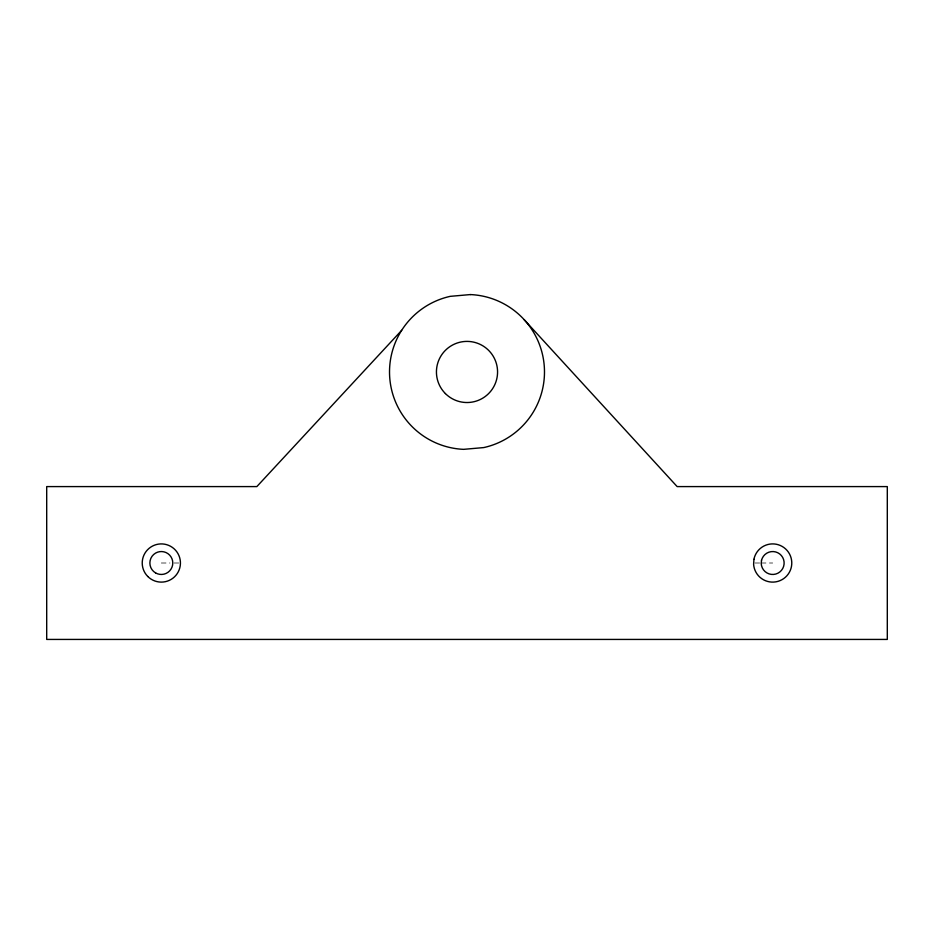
<?xml version="1.0" encoding="UTF-8"?>
<svg xmlns="http://www.w3.org/2000/svg" width="934" height="934" viewBox="0 0 934 934"><rect width="100%" height="100%" fill="white"/><g stroke="black" fill="none" stroke-linecap="round" stroke-linejoin="round"><path stroke-width="0.7" stroke-dasharray="4.67 3.5" d="M161.325 563.004L169.93 563.004M174.063 563.004L179.153 563.004M754.952 563.004L759.996 563.004M761.257 563.004L772.675 563.004"/><path stroke-width="1.4" d="M401.667 330.356L256.85 486.591L46.7 486.591L46.7 639.428L887.3 639.428L887.3 486.591L677.15 486.591L524.102 319.615M753.925 559.338L753.61 564.323A19.1 19.1 0 0 0 781.921 579.722A19.1 19.1 0 0 0 783.918 547.558A19.1 19.1 0 0 0 753.925 559.338M761.502 560.458L761.222 563.436A11.465 11.465 0 0 0 777.905 573.207A11.465 11.465 0 0 0 779.703 553.955A11.465 11.465 0 0 0 761.502 560.458M470.362 294.572L450.223 296.347A77.452 77.452 0 0 0 463.638 449.347L483.777 447.573A77.452 77.452 0 0 0 470.362 294.572M445.39 393.576A30.565 30.565 0 0 0 496.526 379.869A30.565 30.565 0 0 0 459.084 342.439A30.565 30.565 0 0 0 445.39 393.576M147.817 576.511A19.1 19.1 0 0 0 179.783 567.954A19.1 19.1 0 0 0 156.387 544.557A19.1 19.1 0 0 0 147.817 576.511M155.593 572.927A11.465 11.465 0 0 0 172.79 563.004A11.465 11.465 0 0 0 155.593 553.08A11.465 11.465 0 0 0 155.593 572.927"/></g></svg>
